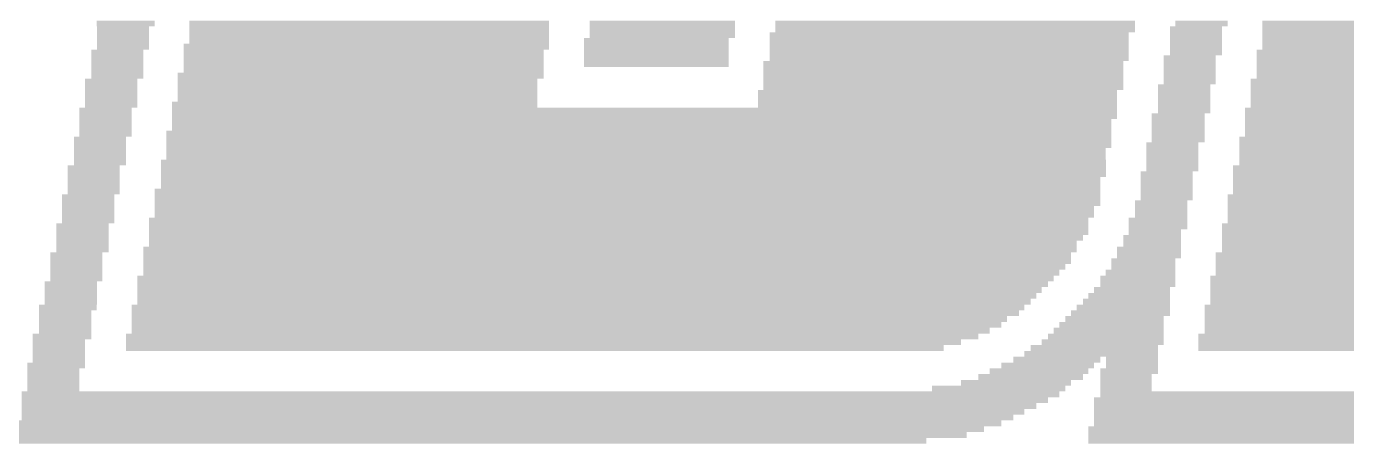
# Model space of a CAD drawing. Extents: x -59 to 59, y -28 to 22.
# Drawn here: x -45.035 to -40.216, y -25.072 to -23.548 of the extents above; entities that cross this region are included whole.
import ezdxf

# ---------------------------------------------------------------- set-up
doc = ezdxf.new("R2010")
doc.units = 0
doc.layers.add('200', color=132, linetype='CONTINUOUS')

# ---------------------------------------------------------------- blocks, each defined once
blk = doc.blocks.new('RECT')
blk.add_solid([(-0.5, -0.5), (0.5, -0.5), (-0.5, 0.5), (0.5, 0.5)])

msp = doc.modelspace()

# ---------------------------------------------------------------- block references
at = {"layer": '200'}
for p, xscale, yscale in [((-44.6723, -23.5373), 0.2108, 0.0211), ((-44.6824, -23.5585), 0.1905, 0.0213), ((-43.7833, -23.5373), 1.3132, 0.0211), ((-43.7833, -23.5585), 1.3132, 0.0213), ((-42.7139, -23.5373), 0.5309, 0.0211), ((-42.7139, -23.5585), 0.5309, 0.0213), ((-41.6446, -23.5373), 1.3132, 0.0211), ((-41.6446, -23.5585), 1.3132, 0.0213), ((-40.7657, -23.5585), 0.1905, 0.0213), ((-40.7454, -23.5373), 0.1905, 0.0211), ((-39.8666, -23.5373), 1.3132, 0.0211), ((-39.8666, -23.5585), 1.3132, 0.0213), ((-44.6824, -23.5797), 0.1905, 0.0211), ((-44.6824, -23.6008), 0.1905, 0.0211), ((-44.6824, -23.622), 0.1905, 0.0213), ((-43.7934, -23.622), 1.3335, 0.0213), ((-43.7833, -23.5797), 1.3132, 0.0211), ((-43.7833, -23.6008), 1.3132, 0.0211), ((-42.7355, -23.6008), 0.5283, 0.0211), ((-42.7355, -23.622), 0.5283, 0.0213), ((-42.7139, -23.5797), 0.5309, 0.0211), ((-41.6662, -23.5797), 1.3106, 0.0211), ((-41.6662, -23.6008), 1.3106, 0.0211), ((-41.6662, -23.622), 1.3106, 0.0213), ((-40.7657, -23.5797), 0.1905, 0.0211), ((-40.7657, -23.6008), 0.1905, 0.0211), ((-40.7657, -23.622), 0.1905, 0.0213), ((-39.8666, -23.5797), 1.3132, 0.0211), ((-39.8666, -23.6008), 1.3132, 0.0211), ((-39.8666, -23.622), 1.3132, 0.0213), ((-44.7027, -23.6432), 0.1905, 0.0211), ((-44.7027, -23.6643), 0.1905, 0.0211), ((-43.8036, -23.6432), 1.3132, 0.0211), ((-43.8036, -23.6643), 1.3132, 0.0211), ((-42.7355, -23.6432), 0.5283, 0.0211), ((-42.7355, -23.6643), 0.5283, 0.0211), ((-41.6662, -23.6432), 1.3106, 0.0211), ((-41.6662, -23.6643), 1.3106, 0.0211), ((-40.7886, -23.6643), 0.1905, 0.0211), ((-40.7657, -23.6432), 0.1905, 0.0211), ((-39.8882, -23.6432), 1.3106, 0.0211), ((-39.8882, -23.6643), 1.3106, 0.0211), ((-44.7027, -23.6855), 0.1905, 0.0213), ((-44.7027, -23.7067), 0.1905, 0.0211), ((-43.8036, -23.6855), 1.3132, 0.0213), ((-43.8036, -23.7067), 1.3132, 0.0211), ((-42.7355, -23.6855), 0.5283, 0.0213), ((-41.6878, -23.6855), 1.3132, 0.0213), ((-41.6878, -23.7067), 1.3132, 0.0211), ((-40.7886, -23.6855), 0.1905, 0.0213), ((-40.7886, -23.7067), 0.1905, 0.0211), ((-39.8882, -23.6855), 1.3106, 0.0213), ((-39.8882, -23.7067), 1.3106, 0.0211), ((-44.7256, -23.749), 0.1905, 0.0213), ((-44.7027, -23.7278), 0.1905, 0.0211), ((-43.815, -23.7278), 1.336, 0.0211), ((-43.8264, -23.749), 1.3132, 0.0213), ((-41.6878, -23.7278), 1.3132, 0.0211), ((-41.6878, -23.749), 1.3132, 0.0213), ((-40.7886, -23.7278), 0.1905, 0.0211), ((-40.7886, -23.749), 0.1905, 0.0213), ((-39.9098, -23.749), 1.3132, 0.0213), ((-39.8882, -23.7278), 1.3106, 0.0211), ((-44.7256, -23.7702), 0.1905, 0.0211), ((-44.7256, -23.7913), 0.1905, 0.0211), ((-44.7256, -23.8125), 0.1905, 0.0213), ((-43.8264, -23.7702), 1.3132, 0.0211), ((-43.8264, -23.7913), 1.3132, 0.0211), ((-43.8264, -23.8125), 1.3132, 0.0213), ((-41.7093, -23.7913), 1.3106, 0.0211), ((-41.7093, -23.8125), 1.3106, 0.0213), ((-41.6878, -23.7702), 1.3132, 0.0211), ((-40.8089, -23.7702), 0.1905, 0.0211), ((-40.8089, -23.7913), 0.1905, 0.0211), ((-40.8089, -23.8125), 0.1905, 0.0213), ((-39.9098, -23.7702), 1.3132, 0.0211), ((-39.9098, -23.7913), 1.3132, 0.0211), ((-39.9098, -23.8125), 1.3132, 0.0213), ((-44.7459, -23.8548), 0.1905, 0.0211), ((-44.7256, -23.8337), 0.1905, 0.0211), ((-43.8366, -23.8337), 1.3335, 0.0211), ((-42.7787, -23.8548), 3.4493, 0.0211), ((-41.7093, -23.8337), 1.3106, 0.0211), ((-40.8089, -23.8337), 0.1905, 0.0211), ((-40.8089, -23.8548), 0.1905, 0.0211), ((-39.9301, -23.8548), 1.3132, 0.0211), ((-39.9098, -23.8337), 1.3132, 0.0211), ((-44.7459, -23.876), 0.1905, 0.0213), ((-44.7459, -23.8972), 0.1905, 0.0211), ((-42.7787, -23.876), 3.4493, 0.0213), ((-42.7888, -23.8972), 3.429, 0.0211), ((-40.8305, -23.876), 0.193, 0.0213), ((-40.8305, -23.8972), 0.193, 0.0211), ((-39.9301, -23.876), 1.3132, 0.0213), ((-39.9301, -23.8972), 1.3132, 0.0211), ((-44.7459, -23.9183), 0.1905, 0.0211), ((-44.7459, -23.9395), 0.1905, 0.0213), ((-42.799, -23.9395), 3.4493, 0.0213), ((-42.7888, -23.9183), 3.429, 0.0211), ((-40.8305, -23.9183), 0.193, 0.0211), ((-40.8305, -23.9395), 0.193, 0.0213), ((-39.9301, -23.9183), 1.3132, 0.0211), ((-39.9301, -23.9395), 1.3132, 0.0213), ((-44.7662, -23.9607), 0.1905, 0.0211), ((-44.7662, -23.9818), 0.1905, 0.0211), ((-44.7662, -24.003), 0.1905, 0.0213), ((-42.8092, -24.003), 3.429, 0.0213), ((-42.799, -23.9607), 3.4493, 0.0211), ((-42.799, -23.9818), 3.4493, 0.0211), ((-40.8521, -23.9818), 0.1905, 0.0211), ((-40.8521, -24.003), 0.1905, 0.0213), ((-40.8305, -23.9607), 0.193, 0.0211), ((-39.9517, -23.9607), 1.3106, 0.0211), ((-39.9517, -23.9818), 1.3106, 0.0211), ((-39.9517, -24.003), 1.3106, 0.0213), ((-44.7662, -24.0242), 0.1905, 0.0211), ((-44.7662, -24.0453), 0.1905, 0.0211), ((-42.8193, -24.0453), 3.4493, 0.0211), ((-42.8092, -24.0242), 3.429, 0.0211), ((-40.8521, -24.0242), 0.1905, 0.0211), ((-40.8521, -24.0453), 0.1905, 0.0211), ((-39.9517, -24.0242), 1.3106, 0.0211), ((-39.9517, -24.0453), 1.3106, 0.0211), ((-44.7891, -24.0665), 0.1905, 0.0213), ((-44.7891, -24.0877), 0.1905, 0.0211), ((-42.8193, -24.0665), 3.4493, 0.0213), ((-42.8193, -24.0877), 3.4493, 0.0211), ((-40.8724, -24.0877), 0.1905, 0.0211), ((-40.8521, -24.0665), 0.1905, 0.0213), ((-39.9733, -24.0665), 1.3132, 0.0213), ((-39.9733, -24.0877), 1.3132, 0.0211), ((-44.7891, -24.1088), 0.1905, 0.0211), ((-44.7891, -24.13), 0.1905, 0.0213), ((-44.7891, -24.1512), 0.1905, 0.0211), ((-42.8409, -24.1512), 3.4519, 0.0211), ((-42.8295, -24.1088), 3.429, 0.0211), ((-42.8295, -24.13), 3.429, 0.0213), ((-40.8724, -24.1088), 0.1905, 0.0211), ((-40.8724, -24.13), 0.1905, 0.0213), ((-40.8724, -24.1512), 0.1905, 0.0211), ((-39.9733, -24.1088), 1.3132, 0.0211), ((-39.9733, -24.13), 1.3132, 0.0213), ((-39.9733, -24.1512), 1.3132, 0.0211), ((-44.8094, -24.1723), 0.1905, 0.0211), ((-44.8094, -24.1935), 0.1905, 0.0213), ((-42.8409, -24.1723), 3.4519, 0.0211), ((-42.8409, -24.1935), 3.4519, 0.0213), ((-40.8927, -24.1935), 0.1905, 0.0213), ((-40.8724, -24.1723), 0.1905, 0.0211), ((-39.9948, -24.1723), 1.3106, 0.0211), ((-39.9948, -24.1935), 1.3106, 0.0213), ((-44.8094, -24.2147), 0.1905, 0.0211), ((-44.8094, -24.2358), 0.1905, 0.0211), ((-42.8523, -24.2147), 3.429, 0.0211), ((-42.8523, -24.2358), 3.429, 0.0211), ((-40.8927, -24.2147), 0.1905, 0.0211), ((-40.8927, -24.2358), 0.1905, 0.0211), ((-39.9948, -24.2147), 1.3106, 0.0211), ((-39.9948, -24.2358), 1.3106, 0.0211), ((-44.8297, -24.2782), 0.1905, 0.0211), ((-44.8094, -24.257), 0.1905, 0.0213), ((-42.8727, -24.257), 3.429, 0.0213), ((-42.8727, -24.2782), 3.429, 0.0211), ((-40.9042, -24.257), 0.2134, 0.0213), ((-40.9042, -24.2782), 0.2134, 0.0211), ((-40.0152, -24.2782), 1.3106, 0.0211), ((-39.9948, -24.257), 1.3106, 0.0213), ((-44.8297, -24.2993), 0.1905, 0.0211), ((-44.8297, -24.3205), 0.1905, 0.0213), ((-44.8297, -24.3417), 0.1905, 0.0211), ((-42.8727, -24.2993), 3.429, 0.0211), ((-42.8828, -24.3205), 3.4087, 0.0213), ((-42.8942, -24.3417), 3.3858, 0.0211), ((-40.9258, -24.3205), 0.2108, 0.0213), ((-40.9258, -24.3417), 0.2108, 0.0211), ((-40.9156, -24.2993), 0.1905, 0.0211), ((-40.0152, -24.2993), 1.3106, 0.0211), ((-40.0152, -24.3205), 1.3106, 0.0213), ((-40.0152, -24.3417), 1.3106, 0.0211), ((-44.8526, -24.384), 0.1905, 0.0213), ((-44.8297, -24.3628), 0.1905, 0.0211), ((-42.9044, -24.3628), 3.4061, 0.0211), ((-42.9146, -24.384), 3.3858, 0.0213), ((-40.9372, -24.3628), 0.2337, 0.0211), ((-40.9372, -24.384), 0.2337, 0.0213), ((-40.0368, -24.384), 1.3132, 0.0213), ((-40.0152, -24.3628), 1.3106, 0.0211), ((-44.8526, -24.4052), 0.1905, 0.0211), ((-44.8526, -24.4263), 0.1905, 0.0211), ((-42.9146, -24.4052), 3.3858, 0.0211), ((-42.9247, -24.4263), 3.3655, 0.0211), ((-40.9575, -24.4052), 0.2337, 0.0211), ((-40.9575, -24.4263), 0.2337, 0.0211), ((-40.0368, -24.4052), 1.3132, 0.0211), ((-40.0368, -24.4263), 1.3132, 0.0211), ((-44.8729, -24.4898), 0.1905, 0.0211), ((-44.8526, -24.4475), 0.1905, 0.0213), ((-44.8526, -24.4687), 0.1905, 0.0211), ((-42.9578, -24.4687), 3.3452, 0.0211), ((-42.9679, -24.4898), 3.3249, 0.0211), ((-42.9362, -24.4475), 3.3426, 0.0213), ((-40.9778, -24.4687), 0.2743, 0.0211), ((-40.9778, -24.4898), 0.2743, 0.0211), ((-40.9677, -24.4475), 0.254, 0.0213), ((-40.0469, -24.4687), 1.3335, 0.0211), ((-40.0571, -24.4898), 1.3132, 0.0211), ((-40.0368, -24.4475), 1.3132, 0.0213), ((-44.8729, -24.511), 0.1905, 0.0213), ((-44.8729, -24.5322), 0.1905, 0.0211), ((-42.9793, -24.511), 3.302, 0.0213), ((-42.9895, -24.5322), 3.2817, 0.0211), ((-41.0096, -24.5322), 0.2972, 0.0211), ((-40.9994, -24.511), 0.2769, 0.0213), ((-40.0571, -24.511), 1.3132, 0.0213), ((-40.0571, -24.5322), 1.3132, 0.0211), ((-44.8831, -24.5745), 0.2108, 0.0213), ((-44.8729, -24.5533), 0.1905, 0.0211), ((-43.0213, -24.5745), 3.2588, 0.0213), ((-42.9997, -24.5533), 3.2614, 0.0211), ((-41.0312, -24.5745), 0.3404, 0.0213), ((-41.0197, -24.5533), 0.3175, 0.0211), ((-40.0672, -24.5745), 1.3335, 0.0213), ((-40.0571, -24.5533), 1.3132, 0.0211), ((-44.8932, -24.5957), 0.1905, 0.0211), ((-44.8932, -24.6168), 0.1905, 0.0211), ((-43.0314, -24.5957), 3.2385, 0.0211), ((-43.053, -24.6168), 3.1953, 0.0211), ((-41.0629, -24.6168), 0.3581, 0.0211), ((-41.0413, -24.5957), 0.3607, 0.0211), ((-40.0787, -24.5957), 1.3106, 0.0211), ((-40.0787, -24.6168), 1.3106, 0.0211), ((-44.9047, -24.6803), 0.2134, 0.0211), ((-44.8932, -24.638), 0.1905, 0.0213), ((-44.8932, -24.6592), 0.1905, 0.0211), ((-43.1152, -24.6803), 3.1115, 0.0211), ((-43.0632, -24.638), 3.175, 0.0213), ((-43.0847, -24.6592), 3.1318, 0.0211), ((-41.0947, -24.6803), 0.4216, 0.0211), ((-41.0845, -24.6592), 0.4013, 0.0211), ((-41.0743, -24.638), 0.381, 0.0213), ((-40.0901, -24.6803), 1.3335, 0.0211), ((-40.0787, -24.638), 1.3106, 0.0213), ((-40.0787, -24.6592), 1.3106, 0.0211), ((-44.9161, -24.7015), 0.1905, 0.0213), ((-44.9161, -24.7227), 0.1905, 0.0211), ((-43.147, -24.7015), 3.048, 0.0213), ((-43.1787, -24.7227), 2.9845, 0.0211), ((-41.1366, -24.7227), 0.4648, 0.0211), ((-41.1061, -24.7015), 0.4445, 0.0213), ((-40.1003, -24.7015), 1.3132, 0.0213), ((-40.1003, -24.7227), 1.3132, 0.0211), ((-44.9161, -24.7438), 0.1905, 0.0211), ((-44.9161, -24.765), 0.1905, 0.0213), ((-41.2737, -24.765), 0.3175, 0.0213), ((-41.148, -24.7438), 0.4877, 0.0211), ((-40.9994, -24.765), 0.1905, 0.0213), ((-44.9263, -24.7862), 0.2108, 0.0211), ((-44.9364, -24.8073), 0.1905, 0.0211), ((-41.3385, -24.8073), 0.3607, 0.0211), ((-41.3068, -24.7862), 0.3378, 0.0211), ((-41.0096, -24.8073), 0.2108, 0.0211), ((-40.9994, -24.7862), 0.1905, 0.0211), ((-44.9364, -24.8285), 0.1905, 0.0213), ((-44.9364, -24.8497), 0.1905, 0.0211), ((-44.9364, -24.8708), 0.1905, 0.0211), ((-41.4858, -24.8708), 0.4877, 0.0211), ((-41.4223, -24.8497), 0.4013, 0.0211), ((-41.369, -24.8285), 0.381, 0.0213), ((-41.021, -24.8285), 0.188, 0.0213), ((-41.021, -24.8497), 0.188, 0.0211), ((-41.021, -24.8708), 0.188, 0.0211), ((-43.1584, -24.892), 3.7871, 0.0213), ((-43.1787, -24.9132), 3.7465, 0.0211), ((-39.0741, -24.9132), 4.1275, 0.0211), ((-39.0627, -24.892), 4.1046, 0.0213), ((-43.2003, -24.9343), 3.7033, 0.0211), ((-43.2219, -24.9555), 3.6601, 0.0213), ((-39.0741, -24.9343), 4.1275, 0.0211), ((-39.0843, -24.9555), 4.1072, 0.0213), ((-43.307, -25.019), 3.5357, 0.0213), ((-43.2752, -24.9978), 3.5992, 0.0211), ((-43.2422, -24.9767), 3.6195, 0.0211), ((-39.0944, -25.019), 4.1275, 0.0213), ((-39.0843, -24.9767), 4.1072, 0.0211), ((-39.0843, -24.9978), 4.1072, 0.0211), ((-43.3388, -25.0402), 3.4722, 0.0211), ((-43.4124, -25.0613), 3.3249, 0.0211), ((-39.1046, -25.0613), 4.1072, 0.0211), ((-39.0944, -25.0402), 4.1275, 0.0211)]:
    msp.add_blockref('RECT', p, dxfattribs=dict(at, xscale=xscale, yscale=yscale))

doc.saveas('drawing.dxf')
